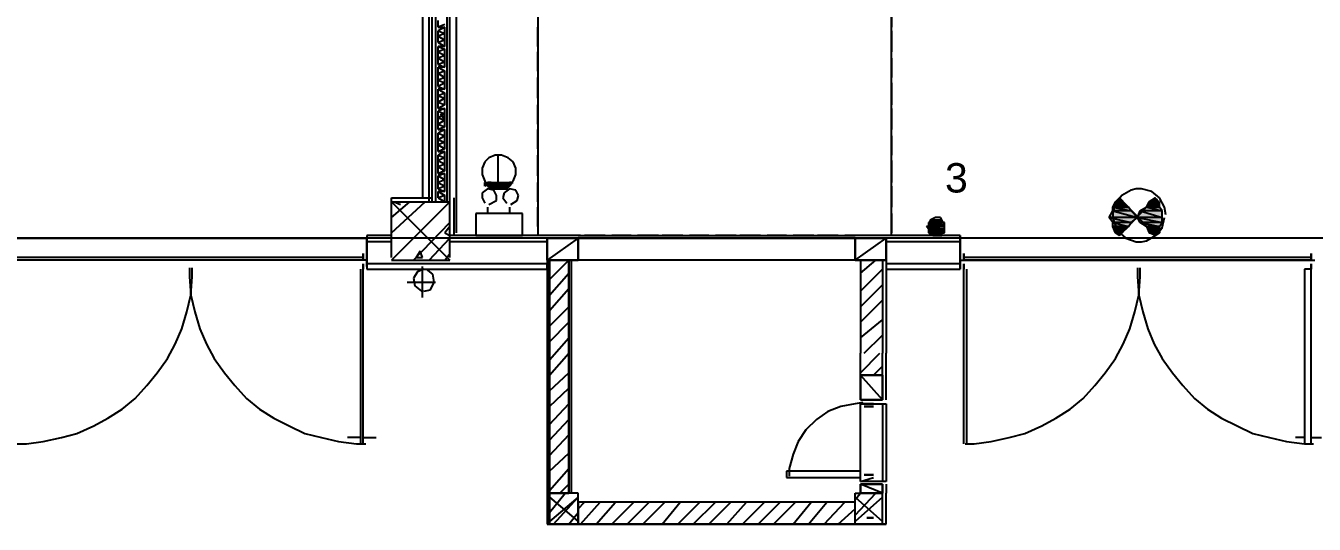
# Model space of a CAD drawing. Header units: millimetres. Extents: x 5 to 415, y 48 to 251.
# Drawn here: x 191.48 to 209.03, y 67.79 to 74.58 of the extents above; entities that cross this region are included whole.
import ezdxf

# ---------------------------------------------------------------- set-up
doc = ezdxf.new("R2010")
doc.units = ezdxf.units.MM
for name, color, linetype in [('H', 7, 'Continuous'), ('P', 7, 'Continuous'), ('T', 7, 'Continuous')]:
    doc.layers.add(name, color=color, linetype=linetype)

msp = doc.modelspace()

# ---------------------------------------------------------------- hatches: boundary and pattern name
at = {"layer": 'H', "linetype": 'Continuous'}
for points in [[(197.732, 72.39), (197.732, 72.443), (197.785, 72.443), (197.732, 72.39)], [(197.732, 72.39), (197.785, 72.443), (197.785, 72.39), (197.732, 72.39)], [(197.785, 72.39), (197.785, 72.443), (197.82, 72.443), (197.82, 72.355), (197.785, 72.39)], [(197.82, 72.355), (197.82, 72.443), (197.873, 72.443), (197.873, 72.355), (197.82, 72.355)], [(197.873, 72.355), (197.873, 72.443), (197.908, 72.443), (197.908, 72.355), (197.873, 72.355)], [(197.908, 72.355), (197.908, 72.443), (197.944, 72.443), (197.944, 72.355), (197.908, 72.355)], [(197.944, 72.355), (197.944, 72.443), (197.997, 72.443), (197.997, 72.355), (197.944, 72.355)], [(197.997, 72.355), (197.997, 72.443), (198.032, 72.443), (198.032, 72.355), (197.997, 72.355)], [(198.032, 72.355), (198.032, 72.443), (198.085, 72.443), (198.085, 72.39), (198.032, 72.355)], [(198.085, 72.39), (198.085, 72.443), (198.12, 72.443), (198.085, 72.39)], [(206.287, 72.09), (206.34, 72.178), (206.41, 72.178), (206.498, 72.09), (206.287, 72.09)], [(206.34, 72.178), (206.375, 72.231), (206.41, 72.178), (206.34, 72.178)], [(206.763, 72.09), (206.798, 72.178), (206.922, 72.178), (206.922, 72.09), (206.763, 72.09)], [(206.798, 72.178), (206.887, 72.231), (206.922, 72.178), (206.798, 72.178)], [(206.252, 71.967), (206.287, 72.055), (206.551, 72.055), (206.622, 71.967), (206.252, 71.967)], [(206.287, 71.878), (206.252, 71.967), (206.622, 71.967), (206.551, 71.878), (206.287, 71.878)], [(206.287, 72.055), (206.287, 72.09), (206.498, 72.09), (206.551, 72.055), (206.287, 72.055)], [(206.622, 71.967), (206.675, 72.055), (206.957, 72.055), (206.957, 71.967), (206.622, 71.967)], [(206.675, 71.878), (206.622, 71.967), (206.957, 71.967), (206.957, 71.878), (206.675, 71.878)], [(206.675, 72.055), (206.763, 72.09), (206.922, 72.09), (206.957, 72.055), (206.675, 72.055)], [(203.782, 71.79), (203.747, 71.843), (203.994, 71.843), (203.994, 71.79), (203.782, 71.79)], [(203.782, 71.878), (203.835, 71.931), (203.958, 71.931), (203.958, 71.878), (203.782, 71.878)], [(203.782, 71.843), (203.782, 71.878), (203.994, 71.878), (203.994, 71.843), (203.782, 71.843)], [(203.782, 71.755), (203.782, 71.79), (203.994, 71.79), (203.994, 71.755), (203.782, 71.755)], [(206.287, 71.843), (206.287, 71.878), (206.551, 71.878), (206.498, 71.843), (206.287, 71.843)], [(206.34, 71.755), (206.287, 71.843), (206.498, 71.843), (206.41, 71.755), (206.34, 71.755)], [(206.763, 71.843), (206.675, 71.878), (206.957, 71.878), (206.922, 71.843), (206.763, 71.843)], [(206.887, 71.72), (206.798, 71.755), (206.763, 71.843), (206.922, 71.755), (206.887, 71.72)], [(206.922, 71.755), (206.763, 71.843), (206.922, 71.843), (206.922, 71.755)], [(203.835, 71.72), (203.782, 71.755), (203.958, 71.755), (203.958, 71.72), (203.835, 71.72)], [(206.375, 71.72), (206.34, 71.755), (206.41, 71.755), (206.375, 71.72)]]:
    msp.add_hatch(color=256, dxfattribs=at).paths.add_polyline_path(points)

# ---------------------------------------------------------------- linework, layer by layer
at = {"layer": 'P'}
for points in [[(197.344, 71.755), (197.344, 86.836)], [(197.009, 85.443), (197.009, 72.178)], [(197.062, 85.443), (197.062, 72.178)], [(197.062, 85.443), (197.062, 72.178)], [(197.22, 72.178), (197.22, 85.443)], [(197.22, 72.178), (197.22, 85.443)], [(197.256, 72.178), (197.256, 85.443)], [(198.455, 83.608), (198.455, 71.72)], [(196.885, 81.545), (196.885, 72.231)], [(203.271, 71.72), (203.271, 76.835)], [(196.973, 72.178), (196.973, 75.071)], [(203.271, 74.807), (203.271, 74.56)], [(197.097, 74.56), (197.097, 74.648)], [(197.185, 74.595), (197.097, 74.56)], [(197.097, 74.56), (197.185, 74.56)], [(197.185, 74.56), (197.097, 74.507)], [(197.097, 74.507), (197.185, 74.471)], [(197.097, 74.436), (197.097, 74.507)], [(197.185, 74.471), (197.097, 74.436)], [(197.097, 74.436), (197.185, 74.383)], [(197.097, 74.348), (197.097, 74.436)], [(197.185, 74.471), (197.185, 74.56)], [(197.185, 74.383), (197.185, 74.471)], [(198.455, 74.348), (198.455, 74.56)], [(198.455, 74.295), (198.455, 74.507)], [(203.271, 74.507), (203.271, 74.26)], [(203.271, 74.471), (203.271, 74.224)], [(197.185, 74.383), (197.097, 74.348)], [(197.097, 74.348), (197.185, 74.295)], [(197.185, 74.295), (197.097, 74.295)], [(197.097, 74.295), (197.185, 74.26)], [(197.097, 74.224), (197.097, 74.295)], [(197.185, 74.26), (197.097, 74.224)], [(197.185, 74.295), (197.185, 74.383)], [(197.185, 74.172), (197.185, 74.26)], [(197.097, 74.224), (197.185, 74.172)], [(197.097, 74.136), (197.097, 74.224)], [(197.185, 74.172), (197.097, 74.136)], [(197.097, 74.136), (197.185, 74.083)], [(197.097, 74.048), (197.097, 74.136)], [(197.185, 74.083), (197.097, 74.048)], [(197.185, 74.083), (197.185, 74.172)], [(197.185, 74.013), (197.185, 74.083)], [(198.455, 73.96), (198.455, 74.224)], [(198.455, 73.96), (198.455, 74.172)], [(203.271, 74.136), (203.271, 73.925)], [(203.271, 74.083), (203.271, 73.872)], [(197.097, 74.048), (197.185, 74.013)], [(197.185, 74.013), (197.097, 74.013)], [(197.097, 74.013), (197.185, 73.96)], [(197.097, 73.925), (197.097, 74.013)], [(197.185, 73.96), (197.097, 73.925)], [(197.097, 73.925), (197.185, 73.872)], [(197.097, 73.836), (197.097, 73.925)], [(197.185, 73.872), (197.185, 73.96)], [(197.185, 73.872), (197.097, 73.836)], [(197.097, 73.836), (197.185, 73.801)], [(197.097, 73.748), (197.097, 73.836)], [(197.185, 73.801), (197.097, 73.748)], [(197.097, 73.748), (197.185, 73.713)], [(197.185, 73.713), (197.097, 73.713)], [(197.097, 73.713), (197.185, 73.66)], [(197.097, 73.625), (197.097, 73.713)], [(197.185, 73.801), (197.185, 73.872)], [(197.185, 73.713), (197.185, 73.801)], [(198.455, 73.625), (198.455, 73.872)], [(198.455, 73.589), (198.455, 73.836)], [(203.271, 73.801), (203.271, 73.537)], [(203.271, 73.748), (203.271, 73.501)], [(197.185, 73.66), (197.097, 73.625)], [(197.097, 73.625), (197.185, 73.589)], [(197.097, 73.537), (197.097, 73.625)], [(197.185, 73.589), (197.097, 73.537)], [(197.097, 73.537), (197.185, 73.501)], [(197.097, 73.448), (197.097, 73.537)], [(197.185, 73.589), (197.185, 73.66)], [(197.185, 73.501), (197.185, 73.589)], [(197.185, 73.501), (197.097, 73.448)], [(197.097, 73.448), (197.185, 73.448)], [(197.185, 73.448), (197.097, 73.413)], [(197.097, 73.413), (197.185, 73.378)], [(197.097, 73.325), (197.097, 73.413)], [(197.185, 73.378), (197.097, 73.325)], [(197.185, 73.29), (197.132, 73.378)], [(197.185, 73.378), (197.185, 73.448)], [(197.185, 73.29), (197.185, 73.378)], [(198.455, 73.29), (198.455, 73.501)], [(198.455, 73.237), (198.455, 73.448)], [(203.271, 73.448), (203.271, 73.201)], [(203.271, 73.413), (203.271, 73.166)], [(197.097, 73.325), (197.185, 73.29)], [(197.097, 73.237), (197.097, 73.325)], [(197.185, 73.29), (197.097, 73.237)], [(197.097, 73.237), (197.185, 73.201)], [(197.097, 73.166), (197.097, 73.237)], [(197.185, 73.201), (197.097, 73.166)], [(197.185, 73.201), (197.185, 73.29)], [(197.097, 73.166), (197.185, 73.166)], [(197.185, 73.166), (197.097, 73.113)], [(197.097, 73.113), (197.185, 73.078)], [(197.097, 73.025), (197.097, 73.113)], [(197.185, 73.078), (197.097, 73.025)], [(197.097, 73.025), (197.185, 72.99)], [(197.097, 72.954), (197.097, 73.025)], [(197.185, 73.078), (197.185, 73.166)], [(197.185, 72.99), (197.185, 73.078)], [(198.455, 72.954), (198.455, 73.166)], [(198.455, 72.902), (198.455, 73.113)], [(203.271, 73.078), (203.271, 72.866)], [(203.271, 73.025), (203.271, 72.813)], [(197.185, 72.99), (197.097, 72.954)], [(197.097, 72.954), (197.185, 72.902)], [(197.097, 72.866), (197.097, 72.954)], [(197.185, 72.902), (197.097, 72.866)], [(197.097, 72.866), (197.185, 72.866)], [(197.185, 72.866), (197.097, 72.813)], [(197.185, 72.902), (197.185, 72.99)], [(197.185, 72.778), (197.185, 72.866)], [(197.097, 72.813), (197.185, 72.778)], [(197.097, 72.743), (197.097, 72.813)], [(197.185, 72.778), (197.097, 72.743)], [(197.097, 72.743), (197.185, 72.69)], [(197.097, 72.655), (197.097, 72.743)], [(197.185, 72.69), (197.097, 72.655)], [(197.185, 72.69), (197.185, 72.778)], [(197.185, 72.602), (197.185, 72.69)], [(197.732, 72.725), (197.697, 72.637)], [(197.732, 72.725), (197.697, 72.637)], [(197.785, 72.778), (197.732, 72.725)], [(197.785, 72.778), (197.732, 72.725)], [(197.873, 72.813), (197.785, 72.778)], [(197.873, 72.813), (197.785, 72.778)], [(197.961, 72.813), (197.873, 72.813)], [(197.961, 72.813), (197.873, 72.813)], [(197.908, 72.813), (197.908, 72.355)], [(198.049, 72.778), (197.961, 72.813)], [(198.049, 72.778), (197.961, 72.813)], [(198.12, 72.725), (198.049, 72.778)], [(198.12, 72.725), (198.049, 72.778)], [(198.155, 72.637), (198.12, 72.725)], [(198.155, 72.637), (198.12, 72.725)], [(198.455, 72.566), (198.455, 72.813)], [(198.455, 72.531), (198.455, 72.778)], [(203.271, 72.743), (203.271, 72.478)], [(203.271, 72.69), (203.271, 72.443)], [(197.097, 72.655), (197.185, 72.602)], [(197.097, 72.566), (197.097, 72.655)], [(197.185, 72.602), (197.097, 72.566)], [(197.097, 72.566), (197.185, 72.566)], [(197.185, 72.566), (197.097, 72.531)], [(197.097, 72.531), (197.185, 72.478)], [(197.097, 72.443), (197.097, 72.531)], [(197.185, 72.478), (197.185, 72.566)], [(197.697, 72.637), (197.697, 72.549)], [(197.697, 72.637), (197.697, 72.549)], [(197.697, 72.549), (197.732, 72.461)], [(197.697, 72.549), (197.732, 72.461)], [(198.12, 72.461), (198.155, 72.549)], [(198.12, 72.461), (198.155, 72.549)], [(198.155, 72.549), (198.155, 72.637)], [(198.155, 72.549), (198.155, 72.637)], [(197.185, 72.478), (197.097, 72.443)], [(197.097, 72.443), (197.185, 72.39)], [(197.097, 72.355), (197.097, 72.443)], [(197.185, 72.39), (197.097, 72.355)], [(197.097, 72.355), (197.185, 72.319)], [(197.185, 72.319), (197.097, 72.319)], [(197.097, 72.319), (197.185, 72.267)], [(197.097, 72.231), (197.097, 72.319)], [(197.185, 72.39), (197.185, 72.478)], [(197.185, 72.319), (197.185, 72.39)], [(197.767, 72.355), (197.697, 72.302)], [(197.732, 72.461), (197.785, 72.39)], [(197.732, 72.461), (197.785, 72.39)], [(197.732, 72.39), (197.732, 72.443)], [(197.732, 72.443), (197.732, 72.39)], [(197.732, 72.39), (197.767, 72.443)], [(197.767, 72.443), (197.732, 72.39)], [(197.767, 72.443), (197.732, 72.39)], [(197.732, 72.39), (197.767, 72.443)], [(197.82, 72.443), (197.767, 72.39)], [(197.82, 72.443), (197.767, 72.443)], [(197.767, 72.443), (197.82, 72.443)], [(197.767, 72.39), (197.82, 72.355)], [(197.855, 72.337), (197.767, 72.355)], [(197.785, 72.39), (197.873, 72.355)], [(197.785, 72.39), (197.873, 72.355)], [(197.855, 72.443), (197.82, 72.355)], [(197.855, 72.443), (197.82, 72.355)], [(197.82, 72.355), (197.82, 72.443)], [(197.82, 72.443), (197.855, 72.443)], [(197.82, 72.355), (197.82, 72.443)], [(197.82, 72.355), (197.855, 72.355)], [(197.908, 72.443), (197.855, 72.355)], [(197.908, 72.443), (197.855, 72.355)], [(197.855, 72.355), (197.855, 72.443)], [(197.855, 72.443), (197.908, 72.443)], [(197.855, 72.355), (197.855, 72.443)], [(197.855, 72.355), (197.908, 72.355)], [(197.891, 72.267), (197.855, 72.337)], [(197.944, 72.443), (197.908, 72.355)], [(197.944, 72.443), (197.908, 72.355)], [(197.908, 72.355), (197.908, 72.443)], [(197.908, 72.443), (197.944, 72.443)], [(197.908, 72.355), (197.908, 72.443)], [(197.908, 72.355), (197.944, 72.355)], [(197.926, 72.355), (198.049, 72.39)], [(197.926, 72.355), (198.049, 72.39)], [(197.979, 72.443), (197.944, 72.355)], [(197.979, 72.443), (197.944, 72.355)], [(197.944, 72.355), (197.944, 72.443)], [(197.944, 72.443), (197.979, 72.443)], [(197.944, 72.355), (197.944, 72.443)], [(197.944, 72.355), (197.979, 72.355)], [(198.032, 72.443), (197.979, 72.355)], [(198.032, 72.443), (197.979, 72.355)], [(197.979, 72.355), (197.979, 72.443)], [(197.979, 72.443), (198.032, 72.443)], [(197.979, 72.355), (197.979, 72.443)], [(197.979, 72.355), (198.032, 72.355)], [(198.067, 72.355), (197.997, 72.302)], [(198.067, 72.443), (198.032, 72.355)], [(198.032, 72.355), (198.032, 72.443)], [(198.032, 72.443), (198.067, 72.443)], [(198.032, 72.355), (198.032, 72.443)], [(198.067, 72.39), (198.032, 72.355)], [(198.032, 72.355), (198.067, 72.39)], [(198.049, 72.39), (198.12, 72.461)], [(198.049, 72.39), (198.12, 72.461)], [(198.12, 72.443), (198.067, 72.443)], [(198.067, 72.443), (198.12, 72.443)], [(198.067, 72.443), (198.067, 72.39)], [(198.067, 72.39), (198.067, 72.443)], [(198.067, 72.39), (198.067, 72.39)], [(198.067, 72.39), (198.067, 72.39)], [(198.067, 72.39), (198.067, 72.39)], [(198.067, 72.39), (198.067, 72.39)], [(198.155, 72.337), (198.067, 72.355)], [(198.12, 72.443), (198.12, 72.443)], [(198.12, 72.443), (198.12, 72.443)], [(198.191, 72.267), (198.155, 72.337)], [(198.455, 72.231), (198.455, 72.443)], [(198.455, 72.178), (198.455, 72.39)], [(203.271, 72.39), (203.271, 72.143)], [(203.271, 72.355), (203.271, 72.108)], [(206.534, 72.337), (206.41, 72.267)], [(206.604, 72.355), (206.534, 72.337)], [(206.675, 72.355), (206.604, 72.355)], [(206.816, 72.319), (206.675, 72.355)], [(206.922, 72.231), (206.816, 72.319)], [(196.462, 71.72), (196.462, 72.231)], [(196.462, 72.231), (197.009, 72.231)], [(196.462, 71.967), (196.709, 72.178)], [(196.462, 71.755), (196.921, 72.178)], [(196.462, 72.178), (197.256, 72.178)], [(196.462, 71.42), (196.462, 72.178)], [(197.256, 72.178), (196.462, 71.385)], [(196.462, 72.178), (197.256, 71.385)], [(196.497, 72.178), (196.585, 72.143)], [(197.185, 72.267), (197.097, 72.231)], [(197.097, 72.231), (197.185, 72.178)], [(197.185, 72.178), (197.185, 72.267)], [(197.256, 71.42), (197.256, 72.178)], [(197.309, 72.231), (197.309, 71.72)], [(197.697, 72.302), (197.697, 72.231)], [(197.697, 72.231), (197.732, 72.161)], [(197.785, 72.143), (197.891, 72.196)], [(197.891, 72.196), (197.891, 72.267)], [(197.997, 72.302), (197.979, 72.231)], [(197.979, 72.231), (198.032, 72.161)], [(198.085, 72.143), (198.173, 72.196)], [(198.173, 72.196), (198.191, 72.267)], [(206.287, 72.108), (206.322, 72.178)], [(206.322, 72.161), (206.287, 72.037)], [(206.41, 72.267), (206.322, 72.161)], [(206.375, 72.231), (206.322, 72.178)], [(206.322, 72.178), (206.375, 72.231)], [(206.41, 72.178), (206.322, 72.178)], [(206.322, 72.178), (206.498, 72.108)], [(206.322, 72.178), (206.498, 72.108)], [(206.869, 71.72), (206.375, 72.231)], [(206.375, 71.72), (206.869, 72.231)], [(206.498, 72.108), (206.41, 72.178)], [(206.745, 72.108), (206.781, 72.178)], [(206.869, 72.231), (206.781, 72.178)], [(206.781, 72.178), (206.869, 72.231)], [(206.922, 72.178), (206.781, 72.178)], [(206.781, 72.178), (206.922, 72.108)], [(206.781, 72.178), (206.922, 72.108)], [(206.992, 72.108), (206.922, 72.231)], [(206.922, 72.108), (206.922, 72.178)], [(198.243, 72.02), (197.608, 72.02)], [(197.608, 72.02), (197.608, 71.72)], [(197.767, 72.108), (197.767, 72.02)], [(198.067, 72.108), (198.067, 72.02)], [(198.243, 71.72), (198.243, 72.02)], [(198.455, 71.896), (198.455, 72.108)], [(198.455, 71.843), (198.455, 72.055)], [(203.271, 72.02), (203.271, 71.808)], [(203.271, 71.967), (203.271, 71.755)], [(203.87, 71.967), (203.8, 71.931)], [(203.941, 71.967), (203.87, 71.967)], [(203.994, 71.861), (203.941, 71.967)], [(206.234, 71.967), (206.287, 72.055)], [(206.622, 71.967), (206.234, 71.967)], [(206.622, 71.967), (206.234, 71.967)], [(206.234, 71.967), (206.534, 71.896)], [(206.234, 71.967), (206.534, 71.896)], [(206.287, 71.896), (206.234, 71.967)], [(206.498, 72.108), (206.287, 72.108)], [(206.498, 72.108), (206.287, 72.108)], [(206.287, 72.108), (206.534, 72.055)], [(206.287, 72.108), (206.534, 72.055)], [(206.287, 72.055), (206.287, 72.108)], [(206.534, 72.055), (206.287, 72.055)], [(206.534, 72.055), (206.287, 72.055)], [(206.287, 72.055), (206.622, 71.967)], [(206.287, 72.055), (206.622, 71.967)], [(206.287, 72.037), (206.287, 71.967)], [(206.287, 71.967), (206.304, 71.896)], [(206.534, 72.055), (206.498, 72.108)], [(206.622, 71.967), (206.534, 72.055)], [(206.534, 71.896), (206.622, 71.967)], [(206.622, 71.967), (206.657, 72.055)], [(206.957, 71.967), (206.622, 71.967)], [(206.957, 71.967), (206.622, 71.967)], [(206.622, 71.967), (206.957, 71.896)], [(206.622, 71.967), (206.957, 71.896)], [(206.657, 71.896), (206.622, 71.967)], [(206.657, 72.055), (206.745, 72.108)], [(206.957, 72.055), (206.657, 72.055)], [(206.957, 72.055), (206.657, 72.055)], [(206.657, 72.055), (206.957, 71.967)], [(206.657, 72.055), (206.957, 71.967)], [(206.922, 72.108), (206.745, 72.108)], [(206.922, 72.108), (206.745, 72.108)], [(206.745, 72.108), (206.957, 72.055)], [(206.745, 72.108), (206.957, 72.055)], [(206.957, 72.055), (206.922, 72.108)], [(206.957, 71.967), (206.957, 72.055)], [(206.957, 71.826), (206.992, 71.967)], [(206.957, 71.896), (206.957, 71.967)], [(207.01, 72.002), (206.992, 72.108)], [(196.762, 71.385), (197.256, 71.896)], [(197.256, 71.843), (197.185, 71.755)], [(203.782, 71.843), (203.747, 71.843)], [(203.747, 71.843), (203.994, 71.843)], [(203.994, 71.843), (203.747, 71.843)], [(203.747, 71.843), (203.994, 71.808)], [(203.747, 71.843), (203.994, 71.808)], [(203.782, 71.808), (203.747, 71.843)], [(203.8, 71.931), (203.782, 71.843)], [(203.782, 71.896), (203.835, 71.931)], [(203.958, 71.896), (203.782, 71.896)], [(203.994, 71.896), (203.782, 71.896)], [(203.782, 71.896), (203.994, 71.896)], [(203.782, 71.896), (203.994, 71.896)], [(203.994, 71.896), (203.782, 71.896)], [(203.994, 71.896), (203.782, 71.896)], [(203.782, 71.896), (203.994, 71.896)], [(203.994, 71.896), (203.782, 71.896)], [(203.782, 71.896), (203.958, 71.896)], [(203.994, 71.896), (203.782, 71.896)], [(203.782, 71.896), (203.994, 71.843)], [(203.782, 71.896), (203.994, 71.843)], [(203.782, 71.843), (203.782, 71.896)], [(203.782, 71.843), (203.835, 71.773)], [(203.994, 71.843), (203.782, 71.843)], [(203.994, 71.843), (203.782, 71.843)], [(203.782, 71.843), (203.994, 71.843)], [(203.994, 71.843), (203.782, 71.843)], [(203.994, 71.808), (203.782, 71.808)], [(203.994, 71.808), (203.782, 71.808)], [(203.782, 71.808), (203.994, 71.808)], [(203.782, 71.808), (203.994, 71.808)], [(203.994, 71.808), (203.782, 71.808)], [(203.994, 71.808), (203.782, 71.808)], [(203.782, 71.808), (203.994, 71.755)], [(203.782, 71.808), (203.994, 71.755)], [(203.782, 71.755), (203.782, 71.808)], [(203.958, 71.931), (203.835, 71.931)], [(203.835, 71.931), (203.87, 71.931)], [(203.958, 71.931), (203.835, 71.931)], [(203.835, 71.931), (203.958, 71.931)], [(203.835, 71.931), (203.958, 71.931)], [(203.958, 71.931), (203.835, 71.931)], [(203.958, 71.931), (203.835, 71.931)], [(203.835, 71.931), (203.958, 71.896)], [(203.835, 71.931), (203.958, 71.896)], [(203.87, 71.931), (203.906, 71.931)], [(203.906, 71.931), (203.87, 71.931)], [(203.906, 71.931), (203.87, 71.931)], [(203.87, 71.931), (203.906, 71.931)], [(203.87, 71.931), (203.958, 71.931)], [(203.906, 71.931), (203.958, 71.931)], [(203.958, 71.931), (203.906, 71.931)], [(203.906, 71.773), (203.976, 71.808)], [(203.958, 71.931), (203.958, 71.931)], [(203.958, 71.931), (203.958, 71.931)], [(203.958, 71.896), (203.958, 71.931)], [(203.958, 71.896), (203.994, 71.896)], [(203.994, 71.896), (203.994, 71.896)], [(203.994, 71.896), (203.994, 71.896)], [(203.994, 71.843), (203.994, 71.896)], [(203.994, 71.843), (203.994, 71.843)], [(203.994, 71.808), (203.994, 71.843)], [(203.994, 71.808), (203.994, 71.808)], [(203.994, 71.808), (203.994, 71.808)], [(203.994, 71.755), (203.994, 71.808)], [(206.534, 71.896), (206.287, 71.896)], [(206.534, 71.896), (206.287, 71.896)], [(206.287, 71.896), (206.498, 71.843)], [(206.287, 71.896), (206.498, 71.843)], [(206.287, 71.843), (206.287, 71.896)], [(206.498, 71.843), (206.287, 71.843)], [(206.498, 71.843), (206.287, 71.843)], [(206.287, 71.843), (206.41, 71.755)], [(206.287, 71.843), (206.41, 71.755)], [(206.322, 71.755), (206.287, 71.843)], [(206.304, 71.896), (206.357, 71.773)], [(206.41, 71.755), (206.498, 71.843)], [(206.498, 71.843), (206.534, 71.896)], [(206.957, 71.896), (206.657, 71.896)], [(206.957, 71.896), (206.657, 71.896)], [(206.657, 71.896), (206.922, 71.843)], [(206.657, 71.896), (206.922, 71.843)], [(206.745, 71.843), (206.657, 71.896)], [(206.922, 71.843), (206.745, 71.843)], [(206.745, 71.843), (206.781, 71.755)], [(206.922, 71.755), (206.745, 71.843)], [(206.745, 71.843), (206.922, 71.843)], [(206.922, 71.755), (206.745, 71.843)], [(206.869, 71.72), (206.957, 71.826)], [(206.922, 71.843), (206.957, 71.896)], [(206.922, 71.843), (206.922, 71.755)], [(393.982, 71.684), (38.858, 71.684)], [(191.294, 71.684), (196.127, 71.684)], [(196.127, 71.72), (196.127, 71.261)], [(196.462, 71.72), (196.127, 71.72)], [(196.127, 71.684), (196.127, 71.332)], [(196.127, 71.332), (196.127, 71.684)], [(196.127, 71.684), (196.127, 71.332)], [(196.127, 71.332), (196.127, 71.684)], [(196.127, 71.332), (196.127, 71.684)], [(196.462, 71.632), (196.127, 71.632)], [(196.973, 71.385), (197.256, 71.684)], [(197.185, 71.755), (197.256, 71.72)], [(198.579, 71.72), (197.256, 71.72)], [(198.579, 71.632), (197.256, 71.632)], [(197.608, 71.72), (198.243, 71.72)], [(198.614, 71.72), (198.455, 71.72)], [(198.667, 71.72), (198.455, 71.72)], [(199.002, 71.72), (198.579, 71.72)], [(199.002, 71.684), (198.579, 71.385)], [(198.579, 71.385), (198.579, 71.684)], [(198.579, 71.684), (199.002, 71.684)], [(199.002, 71.684), (198.579, 71.684)], [(198.579, 71.684), (198.579, 71.385)], [(198.579, 71.684), (199.002, 71.684)], [(198.579, 71.385), (198.579, 71.684)], [(198.579, 71.385), (198.579, 71.684)], [(199.002, 71.72), (198.755, 71.72)], [(199.037, 71.72), (198.79, 71.72)], [(199.002, 71.72), (202.777, 71.72)], [(199.002, 71.684), (199.002, 71.385)], [(199.002, 71.385), (199.002, 71.684)], [(199.002, 71.385), (199.002, 71.684)], [(199.002, 71.684), (199.002, 71.385)], [(199.002, 71.684), (202.777, 71.684)], [(199.337, 71.72), (199.09, 71.72)], [(199.372, 71.72), (199.125, 71.72)], [(199.672, 71.72), (199.461, 71.72)], [(199.725, 71.72), (199.513, 71.72)], [(200.06, 71.72), (199.813, 71.72)], [(200.096, 71.72), (199.849, 71.72)], [(200.395, 71.72), (200.148, 71.72)], [(200.431, 71.72), (200.184, 71.72)], [(200.731, 71.72), (200.519, 71.72)], [(200.783, 71.72), (200.572, 71.72)], [(201.119, 71.72), (200.872, 71.72)], [(201.154, 71.72), (200.907, 71.72)], [(201.454, 71.72), (201.207, 71.72)], [(201.489, 71.72), (201.242, 71.72)], [(201.789, 71.72), (201.577, 71.72)], [(201.842, 71.72), (201.63, 71.72)], [(202.177, 71.72), (201.93, 71.72)], [(202.212, 71.72), (201.965, 71.72)], [(202.512, 71.72), (202.265, 71.72)], [(202.547, 71.72), (202.3, 71.72)], [(202.847, 71.72), (202.636, 71.72)], [(202.9, 71.72), (202.688, 71.72)], [(203.2, 71.72), (202.777, 71.72)], [(202.777, 71.684), (202.777, 71.385)], [(202.777, 71.385), (202.777, 71.684)], [(202.777, 71.684), (203.2, 71.684)], [(202.777, 71.385), (203.2, 71.684)], [(202.777, 71.385), (202.777, 71.684)], [(202.777, 71.684), (203.2, 71.684)], [(203.2, 71.684), (202.777, 71.684)], [(202.777, 71.684), (202.777, 71.385)], [(203.235, 71.72), (202.988, 71.72)], [(203.235, 71.72), (203.024, 71.72)], [(204.205, 71.72), (203.2, 71.72)], [(203.2, 71.684), (203.2, 71.385)], [(203.2, 71.684), (203.2, 71.385)], [(203.2, 71.684), (203.2, 71.385)], [(203.2, 71.385), (203.2, 71.684)], [(204.205, 71.632), (203.2, 71.632)], [(203.994, 71.755), (203.782, 71.755)], [(203.958, 71.755), (203.782, 71.755)], [(203.782, 71.755), (203.958, 71.755)], [(203.958, 71.755), (203.782, 71.755)], [(203.782, 71.755), (203.994, 71.755)], [(203.958, 71.755), (203.782, 71.755)], [(203.782, 71.755), (203.958, 71.72)], [(203.782, 71.755), (203.958, 71.72)], [(203.835, 71.72), (203.782, 71.755)], [(203.835, 71.773), (203.906, 71.773)], [(203.958, 71.72), (203.835, 71.72)], [(203.958, 71.72), (203.835, 71.72)], [(203.835, 71.72), (203.958, 71.72)], [(203.835, 71.72), (203.958, 71.72)], [(203.958, 71.72), (203.835, 71.72)], [(203.958, 71.72), (203.835, 71.72)], [(203.835, 71.72), (203.906, 71.72)], [(203.835, 71.72), (203.906, 71.72)], [(203.87, 71.72), (203.835, 71.72)], [(203.906, 71.72), (203.87, 71.72)], [(203.87, 71.72), (203.906, 71.72)], [(203.906, 71.72), (203.87, 71.72)], [(203.906, 71.72), (203.958, 71.72)], [(203.906, 71.72), (203.906, 71.72)], [(203.906, 71.72), (203.906, 71.72)], [(203.994, 71.755), (203.958, 71.755)], [(203.958, 71.72), (203.958, 71.755)], [(203.958, 71.72), (203.958, 71.72)], [(203.958, 71.72), (203.958, 71.72)], [(204.205, 71.72), (204.205, 71.261)], [(204.205, 71.261), (204.205, 71.72)], [(204.205, 71.72), (204.205, 71.261)], [(204.205, 71.72), (204.205, 71.261)], [(204.205, 71.261), (204.205, 71.72)], [(204.205, 71.72), (204.205, 71.261)], [(206.322, 71.755), (206.41, 71.755)], [(206.375, 71.72), (206.322, 71.755)], [(206.41, 71.755), (206.322, 71.755)], [(206.357, 71.773), (206.463, 71.684)], [(206.41, 71.755), (206.375, 71.72)], [(206.463, 71.684), (206.604, 71.632)], [(206.604, 71.632), (206.675, 71.632)], [(206.675, 71.632), (206.745, 71.649)], [(206.745, 71.649), (206.869, 71.72)], [(206.781, 71.755), (206.922, 71.755)], [(206.781, 71.755), (206.922, 71.755)], [(206.869, 71.72), (206.781, 71.755)], [(206.922, 71.755), (206.869, 71.72)], [(196.074, 71.473), (196.074, 71.385)], [(196.074, 71.385), (196.074, 71.473)], [(196.127, 71.473), (196.127, 71.296)], [(196.127, 71.296), (196.127, 71.473)], [(196.85, 71.508), (196.797, 71.42)], [(196.885, 71.42), (196.85, 71.508)], [(197.185, 71.385), (197.256, 71.473)], [(204.205, 71.473), (204.205, 71.296)], [(204.205, 71.296), (204.205, 71.473)], [(204.258, 71.473), (204.258, 71.385)], [(204.258, 71.385), (204.258, 71.473)], [(208.986, 71.473), (208.986, 71.385)], [(208.986, 71.385), (208.986, 71.473)], [(196.127, 71.385), (191.294, 71.385)], [(196.074, 71.42), (191.347, 71.42)], [(196.074, 71.385), (191.347, 71.385)], [(193.71, 71.279), (193.71, 71.155)], [(193.746, 71.155), (193.746, 71.279)], [(196.039, 71.261), (196.039, 68.88)], [(196.074, 71.261), (196.074, 71.332)], [(196.074, 71.332), (196.074, 71.261)], [(196.074, 68.88), (196.074, 71.261)], [(198.579, 71.332), (196.127, 71.332)], [(196.127, 71.261), (198.579, 71.261)], [(196.462, 71.385), (197.256, 71.385)], [(196.797, 71.42), (196.885, 71.42)], [(196.903, 71.261), (196.815, 71.226)], [(196.885, 70.873), (196.885, 71.296)], [(197.026, 71.191), (196.938, 71.261)], [(198.579, 71.385), (198.579, 67.786)], [(199.002, 71.385), (198.579, 71.385)], [(198.579, 71.385), (199.002, 71.385)], [(198.579, 71.385), (199.002, 71.385)], [(199.002, 71.385), (198.579, 71.385)], [(198.579, 71.261), (198.579, 71.332)], [(198.614, 67.786), (198.614, 71.385)], [(198.614, 71.12), (198.878, 71.385)], [(198.614, 71.385), (198.614, 68.21)], [(198.878, 71.385), (198.614, 71.385)], [(198.878, 71.385), (198.878, 68.21)], [(198.878, 68.21), (198.878, 71.385)], [(198.914, 68.21), (198.914, 71.385)], [(202.777, 71.385), (199.002, 71.385)], [(202.777, 71.385), (199.002, 71.385)], [(202.777, 71.385), (203.2, 71.385)], [(203.2, 71.385), (202.777, 71.385)], [(203.2, 71.385), (202.777, 71.385)], [(202.777, 71.385), (203.2, 71.385)], [(202.847, 71.385), (202.847, 70.115)], [(202.847, 71.385), (202.847, 70.115)], [(202.847, 71.208), (203.059, 71.385)], [(202.847, 71.385), (203.147, 71.385)], [(202.847, 71.385), (202.847, 70.115)], [(202.847, 70.961), (203.147, 71.261)], [(203.147, 71.385), (203.147, 70.115)], [(203.147, 71.385), (203.147, 70.115)], [(203.2, 71.385), (203.2, 70.115)], [(203.2, 71.332), (203.2, 71.261)], [(204.205, 71.332), (203.2, 71.332)], [(203.2, 71.261), (204.205, 71.261)], [(204.205, 71.385), (209.038, 71.385)], [(208.986, 71.42), (204.258, 71.42)], [(208.986, 71.385), (204.258, 71.385)], [(204.258, 71.261), (204.258, 71.332)], [(204.258, 71.332), (204.258, 71.261)], [(204.258, 68.88), (204.258, 71.261)], [(204.294, 71.261), (204.294, 68.88)], [(206.622, 71.279), (206.622, 71.155)], [(206.657, 71.155), (206.657, 71.279)], [(208.897, 71.261), (208.897, 68.88)], [(208.986, 71.261), (208.897, 71.261)], [(208.986, 71.261), (208.986, 71.332)], [(208.986, 71.332), (208.986, 71.261)], [(208.986, 68.88), (208.986, 71.261)], [(193.71, 71.155), (193.728, 70.908)], [(193.728, 70.908), (193.746, 71.155)], [(196.674, 71.085), (197.062, 71.085)], [(196.815, 71.226), (196.762, 71.138)], [(196.762, 71.138), (196.779, 71.032)], [(196.991, 70.979), (197.044, 71.085)], [(197.044, 71.085), (197.026, 71.191)], [(198.614, 70.908), (198.878, 71.208)], [(206.622, 71.155), (206.64, 70.908)], [(206.64, 70.908), (206.657, 71.155)], [(193.675, 70.679), (193.728, 70.908)], [(193.728, 70.908), (193.781, 70.679)], [(196.779, 71.032), (196.868, 70.961)], [(196.903, 70.961), (196.991, 70.979)], [(198.614, 70.697), (198.878, 70.997)], [(202.847, 70.75), (203.147, 71.049)], [(206.587, 70.679), (206.64, 70.908)], [(206.64, 70.908), (206.693, 70.679)], [(198.614, 70.485), (198.878, 70.75)], [(202.847, 70.538), (203.147, 70.838)], [(193.604, 70.45), (193.675, 70.679)], [(193.781, 70.679), (193.851, 70.45)], [(202.847, 70.326), (203.147, 70.573)], [(206.516, 70.45), (206.587, 70.679)], [(206.693, 70.679), (206.763, 70.45)], [(193.516, 70.238), (193.604, 70.45)], [(193.851, 70.45), (193.94, 70.238)], [(198.614, 70.273), (198.878, 70.538)], [(206.428, 70.238), (206.516, 70.45)], [(206.763, 70.45), (206.851, 70.238)], [(193.41, 70.044), (193.516, 70.238)], [(193.94, 70.238), (194.045, 70.044)], [(198.614, 70.026), (198.878, 70.326)], [(202.9, 70.115), (203.147, 70.362)], [(206.322, 70.044), (206.428, 70.238)], [(206.851, 70.238), (206.957, 70.044)], [(193.269, 69.85), (193.41, 70.044)], [(194.045, 70.044), (194.187, 69.85)], [(198.614, 69.815), (198.878, 70.115)], [(202.847, 69.48), (202.847, 70.115)], [(202.847, 69.815), (202.847, 70.115)], [(202.847, 69.85), (203.112, 70.115)], [(202.847, 69.815), (202.847, 70.115)], [(203.147, 69.815), (203.147, 70.115)], [(203.147, 69.815), (203.147, 70.115)], [(203.2, 69.48), (203.2, 70.115)], [(206.181, 69.85), (206.322, 70.044)], [(206.957, 70.044), (207.098, 69.85)], [(203.024, 69.815), (203.147, 69.938)], [(193.128, 69.674), (193.269, 69.85)], [(194.187, 69.85), (194.328, 69.674)], [(198.614, 69.603), (198.878, 69.85)], [(203.147, 69.815), (202.847, 69.815)], [(202.847, 69.815), (202.847, 69.48)], [(203.147, 69.48), (202.847, 69.815)], [(202.847, 69.815), (203.147, 69.815)], [(202.847, 69.48), (202.847, 69.815)], [(203.147, 69.815), (202.847, 69.815)], [(202.847, 69.815), (202.847, 69.48)], [(203.147, 69.48), (203.147, 69.815)], [(203.147, 69.815), (203.147, 69.48)], [(203.147, 69.48), (203.147, 69.815)], [(206.04, 69.674), (206.181, 69.85)], [(207.098, 69.85), (207.239, 69.674)], [(192.969, 69.497), (193.128, 69.674)], [(194.328, 69.674), (194.486, 69.497)], [(198.614, 69.391), (198.878, 69.638)], [(205.881, 69.497), (206.04, 69.674)], [(207.239, 69.674), (207.398, 69.497)], [(192.599, 69.233), (192.793, 69.356)], [(192.793, 69.356), (192.969, 69.497)], [(194.486, 69.497), (194.663, 69.356)], [(194.663, 69.356), (194.857, 69.233)], [(198.614, 69.144), (198.878, 69.427)], [(202.583, 69.391), (202.406, 69.321)], [(202.777, 69.427), (202.583, 69.391)], [(202.883, 69.444), (202.777, 69.427)], [(202.847, 69.48), (203.147, 69.48)], [(203.147, 69.48), (202.847, 69.48)], [(203.147, 69.48), (202.847, 69.48)], [(202.847, 68.368), (202.847, 69.427)], [(202.847, 68.368), (202.847, 69.427)], [(202.847, 68.368), (202.847, 69.427)], [(202.847, 69.427), (203.2, 69.427)], [(203.024, 69.427), (202.847, 69.427)], [(202.847, 69.427), (203.024, 69.427)], [(202.9, 69.391), (203.024, 69.391)], [(203.024, 69.391), (202.9, 69.391)], [(203.147, 69.427), (203.147, 68.368)], [(203.147, 69.427), (203.147, 68.368)], [(203.2, 69.427), (203.2, 68.368)], [(205.511, 69.233), (205.705, 69.356)], [(205.705, 69.356), (205.881, 69.497)], [(207.398, 69.497), (207.574, 69.356)], [(207.574, 69.356), (207.768, 69.233)], [(192.405, 69.127), (192.599, 69.233)], [(194.857, 69.233), (195.068, 69.127)], [(198.614, 68.933), (198.878, 69.215)], [(202.248, 69.215), (202.106, 69.074)], [(202.406, 69.321), (202.248, 69.215)], [(205.317, 69.127), (205.511, 69.233)], [(207.768, 69.233), (207.98, 69.127)], [(191.964, 68.968), (192.176, 69.021)], [(192.176, 69.021), (192.405, 69.127)], [(195.068, 69.127), (195.28, 69.021)], [(195.28, 69.021), (195.509, 68.968)], [(198.614, 68.721), (198.878, 69.003)], [(202.106, 69.074), (202.001, 68.915)], [(204.876, 68.968), (205.087, 69.021)], [(205.087, 69.021), (205.317, 69.127)], [(207.98, 69.127), (208.192, 69.021)], [(208.192, 69.021), (208.421, 68.968)], [(191.364, 68.88), (191.488, 68.88)], [(191.488, 68.88), (191.717, 68.915)], [(191.717, 68.915), (191.964, 68.968)], [(195.509, 68.968), (195.739, 68.915)], [(195.739, 68.915), (195.986, 68.88)], [(196.039, 68.968), (195.862, 68.968)], [(195.986, 68.88), (196.109, 68.88)], [(196.074, 68.968), (196.25, 68.968)], [(202.001, 68.915), (201.93, 68.739)], [(204.276, 68.88), (204.399, 68.88)], [(204.399, 68.88), (204.629, 68.915)], [(204.629, 68.915), (204.876, 68.968)], [(208.421, 68.968), (208.65, 68.915)], [(208.65, 68.915), (208.897, 68.88)], [(208.897, 68.968), (208.774, 68.968)], [(208.897, 68.88), (209.021, 68.88)], [(208.897, 68.88), (208.986, 68.88)], [(208.986, 68.968), (209.127, 68.968)], [(198.614, 68.509), (198.878, 68.756)], [(201.93, 68.739), (201.877, 68.545)], [(198.614, 68.245), (198.878, 68.545)], [(202.847, 68.509), (201.842, 68.509)], [(201.842, 68.509), (201.842, 68.421)], [(201.877, 68.545), (201.877, 68.439)], [(202.847, 68.421), (202.847, 68.509)], [(202.9, 68.457), (203.024, 68.457)], [(203.024, 68.457), (202.9, 68.457)], [(198.755, 68.21), (198.878, 68.333)], [(201.842, 68.421), (202.847, 68.421)], [(202.847, 68.368), (203.024, 68.421)], [(203.2, 68.368), (202.847, 68.368)], [(203.024, 68.368), (202.847, 68.368)], [(202.847, 68.21), (202.847, 68.333)], [(202.847, 68.333), (202.847, 68.21)], [(203.147, 68.333), (202.847, 68.333)], [(203.147, 68.21), (202.847, 68.333)], [(202.847, 68.333), (203.147, 68.333)], [(202.847, 68.21), (202.847, 68.333)], [(202.847, 68.333), (203.147, 68.333)], [(202.847, 68.333), (202.847, 68.21)], [(203.147, 68.21), (203.147, 68.333)], [(203.147, 68.333), (203.147, 68.21)], [(203.147, 68.21), (203.147, 68.333)], [(203.2, 68.333), (203.2, 68.21)], [(198.614, 67.945), (198.826, 68.21)], [(199.002, 68.21), (198.614, 68.21)], [(198.614, 68.21), (198.614, 67.786)], [(198.614, 68.21), (198.878, 68.21)], [(198.614, 68.157), (199.002, 67.822)], [(199.002, 68.157), (198.614, 67.822)], [(198.667, 67.786), (199.002, 68.157)], [(199.002, 67.786), (199.002, 68.21)], [(202.777, 68.121), (202.847, 68.21)], [(202.777, 67.91), (203.059, 68.21)], [(202.777, 67.786), (202.777, 68.21)], [(202.777, 68.21), (202.847, 68.21)], [(202.777, 68.157), (203.147, 67.822)], [(203.147, 68.157), (202.777, 67.822)], [(202.847, 68.21), (203.147, 68.21)], [(203.147, 68.21), (202.847, 68.21)], [(202.847, 68.21), (203.147, 68.21)], [(203.147, 67.786), (203.147, 68.21)], [(203.147, 67.786), (203.147, 68.21)], [(203.2, 67.786), (203.2, 68.21)], [(198.878, 67.786), (199.002, 67.945)], [(199.002, 67.998), (199.09, 68.086)], [(202.777, 68.086), (199.002, 68.086)], [(199.002, 68.086), (199.002, 67.786)], [(199.037, 67.786), (199.302, 68.086)], [(199.249, 67.786), (199.513, 68.086)], [(199.461, 67.786), (199.76, 68.086)], [(199.672, 67.786), (199.972, 68.086)], [(199.884, 67.786), (200.184, 68.086)], [(200.148, 67.786), (200.395, 68.086)], [(200.36, 67.786), (200.66, 68.086)], [(200.572, 67.786), (200.872, 68.086)], [(200.783, 67.786), (201.083, 68.086)], [(201.03, 67.786), (201.295, 68.086)], [(201.242, 67.786), (201.542, 68.086)], [(201.454, 67.786), (201.754, 68.086)], [(201.665, 67.786), (201.965, 68.086)], [(201.93, 67.786), (202.177, 68.086)], [(202.142, 67.786), (202.389, 68.086)], [(202.353, 67.786), (202.636, 68.086)], [(202.547, 67.786), (202.777, 67.998)], [(202.777, 67.786), (202.777, 68.086)], [(203.2, 67.786), (198.579, 67.786)], [(198.579, 67.786), (203.2, 67.786)], [(198.614, 67.786), (199.002, 67.786)], [(199.002, 67.786), (202.777, 67.786)], [(203.147, 67.786), (202.777, 67.786)], [(203.024, 67.874), (202.935, 67.874)], [(202.935, 67.874), (203.024, 67.874)]]:
    msp.add_lwpolyline(points, dxfattribs=at)

# ---------------------------------------------------------------- texts
at = {"layer": 'T', "insert": (204, 72.3), "char_height": 0.4, "attachment_point": 7}
msp.add_mtext('{\\fArial|b0|i0|c0|p18;3}', dxfattribs=at)

doc.saveas('drawing.dxf')
